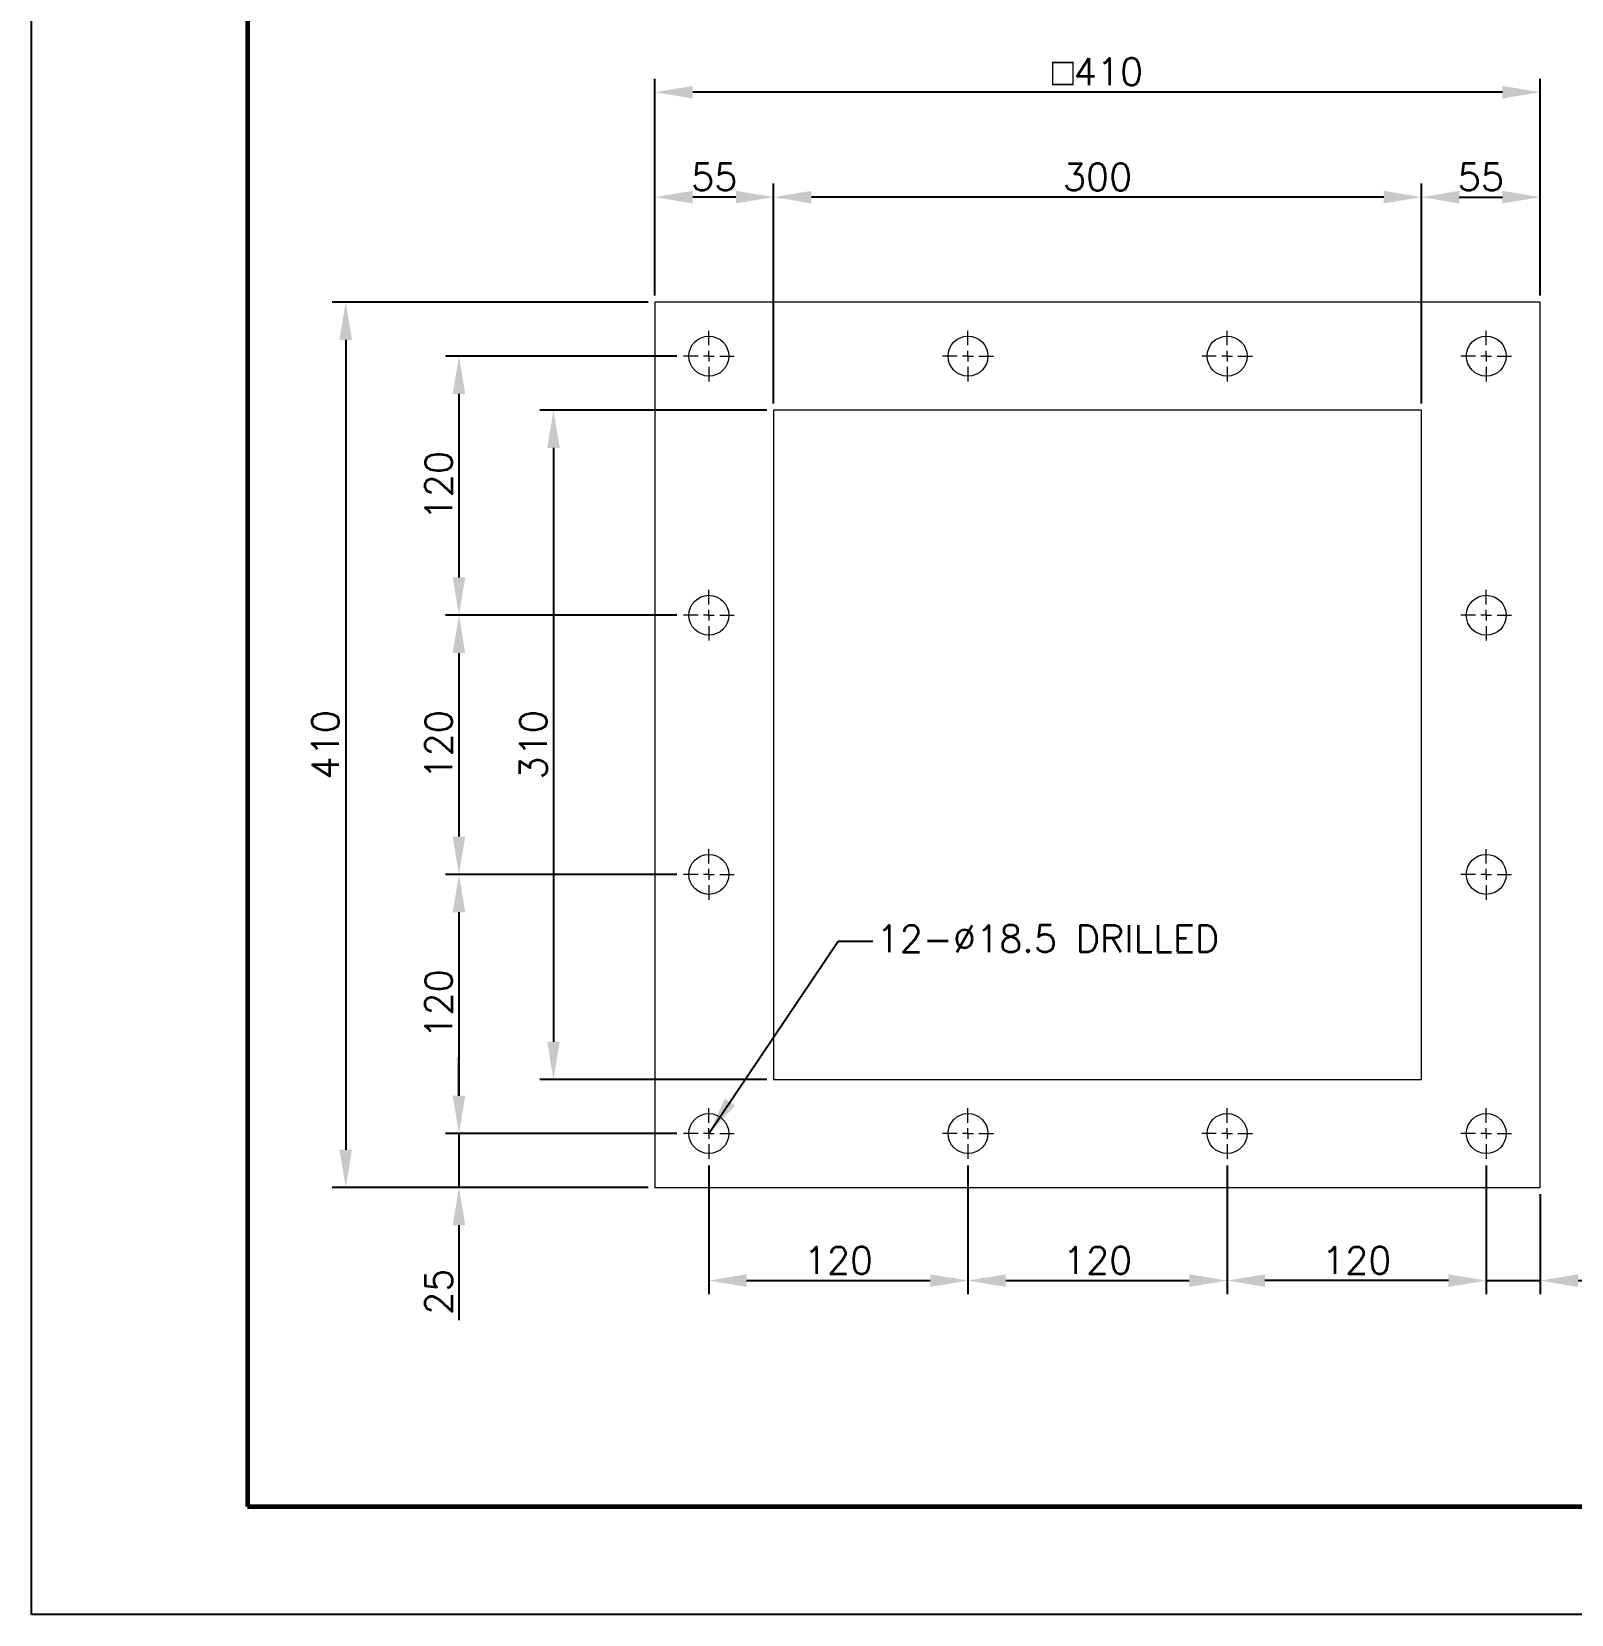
# Model space of a CAD drawing. Header units: millimetres. Extents: x -9396 to 24219, y -4763 to 12641.
# Drawn here: x -274 to 439, y -1075 to -342 of the extents above; entities that cross this region are included whole.
import ezdxf

# ---------------------------------------------------------------- set-up
doc = ezdxf.new("R2010")
doc.units = ezdxf.units.MM
doc.header["$LTSCALE"] = 1000
doc.header["$MEASUREMENT"] = 0
doc.header["$PDMODE"] = 1
doc.header["$PDSIZE"] = -1
doc.linetypes.add('SLD-Solid', pattern=[0])
doc.layers.add('dim', color=1, linetype='Continuous')
doc.layers.add('Frame-title', color=6, linetype='Continuous')
doc.styles.get("Standard").update_dxf_attribs({"font": 'romans.shx'})
doc.dimstyles.new('ISO-25', dxfattribs={"dimtxt": 2.5, "dimasz": 2.5, "dimexe": 1.25, "dimexo": 0.625, "dimtad": 1, "dimtxsty": 'Standard', "dimcen": 2.5, "dimadec": 0, "dimazin": 0, "dimtfac": 1, "dimtmove": 0, "dimatfit": 3, "dimfxl": 0, "dimarcsym": 0})

# ---------------------------------------------------------------- blocks, each defined once
blk = doc.blocks.new('*D52')
at = {"linetype": 'SLD-Solid', "lineweight": -2}
for p, q in [((14.56, -464.37), (14.56, -364.05)), ((424.56, -464.37), (424.56, -364.05)), ((407.06, -370.3), (32.06, -370.3))]:
    blk.add_line(p, q, dxfattribs=at)
at = {"linetype": 'SLD-Solid'}
for points in [[(32.06, -367.38), (32.06, -373.21), (14.56, -370.3)], [(407.06, -367.38), (407.06, -373.21), (424.56, -370.3)]]:
    blk.add_solid(points, dxfattribs=at)
at = {"layer": 'Defpoints', "color": 0, "linetype": 'SLD-Solid'}
for p in [(14.56, -370.3), (14.56, -467.5), (424.56, -467.5)]:
    blk.add_point(p, dxfattribs=at)
at = {"color": 7, "linetype": 'SLD-Solid', "lineweight": 0, "insert": (219.56, -354.54), "char_height": 12.5, "attachment_point": 2}
blk.add_mtext('{\\fGDT;o}410', dxfattribs=at)
blk = doc.blocks.new('_DotSmall')
at = {"layer": 'dim', "color": 0, "const_width": 0.5}
blk.add_lwpolyline([(-0.0625, 0, 1), (0.0625, 0, 1)], format="xyb", close=True, dxfattribs=at)
blk = doc.blocks.new('*D53')
at = {"linetype": 'SLD-Solid', "lineweight": -2}
for p, q in [((69.56, -514.37), (69.56, -412.63)), ((369.56, -514.37), (369.56, -412.63)), ((352.06, -418.88), (87.06, -418.88))]:
    blk.add_line(p, q, dxfattribs=at)
at = {"linetype": 'SLD-Solid'}
for points in [[(87.06, -415.97), (87.06, -421.8), (69.56, -418.88)], [(352.06, -415.97), (352.06, -421.8), (369.56, -418.88)]]:
    blk.add_solid(points, dxfattribs=at)
at = {"layer": 'Defpoints', "color": 0, "linetype": 'SLD-Solid'}
for p in [(69.56, -418.88), (69.56, -517.5), (369.56, -517.5)]:
    blk.add_point(p, dxfattribs=at)
at = {"color": 7, "linetype": 'SLD-Solid', "lineweight": 0, "insert": (219.56, -403.26), "char_height": 12.5, "attachment_point": 2}
blk.add_mtext('300', dxfattribs=at)
blk = doc.blocks.new('*D54')
at = {"linetype": 'SLD-Solid', "lineweight": -2}
for p, q in [((66.44, -517.5), (-38.65, -517.5)), ((-32.4, -535), (-32.4, -810)), ((66.44, -827.5), (-38.65, -827.5))]:
    blk.add_line(p, q, dxfattribs=at)
at = {"linetype": 'SLD-Solid'}
for points in [[(-35.31, -535), (-29.48, -535), (-32.4, -517.5)], [(-35.31, -810), (-29.48, -810), (-32.4, -827.5)]]:
    blk.add_solid(points, dxfattribs=at)
at = {"layer": 'Defpoints', "color": 0, "linetype": 'SLD-Solid'}
for p in [(69.56, -517.5), (-32.4, -827.5), (69.56, -827.5)]:
    blk.add_point(p, dxfattribs=at)
at = {"color": 7, "linetype": 'SLD-Solid', "lineweight": 0, "insert": (-48.02, -672.5), "char_height": 12.5, "attachment_point": 2, "rotation": 90}
blk.add_mtext('310', dxfattribs=at)
blk = doc.blocks.new('*D55')
at = {"linetype": 'SLD-Solid', "lineweight": -2}
for p, q in [((399.56, -867.37), (399.56, -926.84)), ((424.56, -880.62), (424.56, -926.84)), ((382.06, -920.59), (364.56, -920.59)), ((399.56, -920.59), (424.56, -920.59)), ((442.06, -920.59), (486.05, -920.59))]:
    blk.add_line(p, q, dxfattribs=at)
at = {"linetype": 'SLD-Solid'}
for points in [[(382.06, -917.68), (382.06, -923.51), (399.56, -920.59)], [(442.06, -917.68), (442.06, -923.51), (424.56, -920.59)]]:
    blk.add_solid(points, dxfattribs=at)
at = {"layer": 'Defpoints', "color": 0, "linetype": 'SLD-Solid'}
for p in [(399.56, -864.25), (424.56, -877.5), (399.56, -920.59)]:
    blk.add_point(p, dxfattribs=at)
at = {"color": 7, "linetype": 'SLD-Solid', "lineweight": 0, "insert": (472.81, -904.97), "char_height": 12.5, "attachment_point": 2}
blk.add_mtext('25', dxfattribs=at)
blk = doc.blocks.new('*D56')
at = {"linetype": 'SLD-Solid', "lineweight": -2}
for p, q in [((-76.17, -835), (-76.17, -817.5)), ((24.69, -852.5), (-82.42, -852.5)), ((-76.17, -852.5), (-76.17, -877.5)), ((11.44, -877.5), (-82.42, -877.5)), ((-76.17, -895), (-76.17, -938.99))]:
    blk.add_line(p, q, dxfattribs=at)
at = {"linetype": 'SLD-Solid'}
for points in [[(-79.09, -835), (-73.26, -835), (-76.17, -852.5)], [(-79.09, -895), (-73.26, -895), (-76.17, -877.5)]]:
    blk.add_solid(points, dxfattribs=at)
at = {"layer": 'Defpoints', "color": 0, "linetype": 'SLD-Solid'}
for p in [(27.81, -852.5), (-76.17, -877.5), (14.56, -877.5)]:
    blk.add_point(p, dxfattribs=at)
at = {"color": 7, "linetype": 'SLD-Solid', "lineweight": 0, "insert": (-91.8, -925.74), "char_height": 12.5, "attachment_point": 2, "rotation": 90}
blk.add_mtext('25', dxfattribs=at)
blk = doc.blocks.new('*D57')
at = {"linetype": 'SLD-Solid', "lineweight": -2}
for p, q in [((279.56, -867.37), (279.56, -926.84)), ((399.56, -867.37), (399.56, -926.84)), ((382.06, -920.59), (297.06, -920.59))]:
    blk.add_line(p, q, dxfattribs=at)
at = {"linetype": 'SLD-Solid'}
for points in [[(297.06, -917.68), (297.06, -923.51), (279.56, -920.59)], [(382.06, -917.68), (382.06, -923.51), (399.56, -920.59)]]:
    blk.add_solid(points, dxfattribs=at)
at = {"layer": 'Defpoints', "color": 0, "linetype": 'SLD-Solid'}
for p in [(279.56, -864.25), (399.56, -864.25), (279.56, -920.59)]:
    blk.add_point(p, dxfattribs=at)
at = {"color": 7, "linetype": 'SLD-Solid', "lineweight": 0, "insert": (339.56, -904.97), "char_height": 12.5, "attachment_point": 2}
blk.add_mtext('120', dxfattribs=at)
blk = doc.blocks.new('*D58')
at = {"linetype": 'SLD-Solid', "lineweight": -2}
for p, q in [((159.56, -867.37), (159.56, -926.84)), ((279.56, -867.37), (279.56, -926.84)), ((177.06, -920.59), (262.06, -920.59))]:
    blk.add_line(p, q, dxfattribs=at)
at = {"linetype": 'SLD-Solid'}
for points in [[(177.06, -917.68), (177.06, -923.51), (159.56, -920.59)], [(262.06, -917.68), (262.06, -923.51), (279.56, -920.59)]]:
    blk.add_solid(points, dxfattribs=at)
at = {"layer": 'Defpoints', "color": 0, "linetype": 'SLD-Solid'}
for p in [(159.56, -864.25), (279.56, -864.25), (279.56, -920.59)]:
    blk.add_point(p, dxfattribs=at)
at = {"color": 7, "linetype": 'SLD-Solid', "lineweight": 0, "insert": (219.56, -904.97), "char_height": 12.5, "attachment_point": 2}
blk.add_mtext('120', dxfattribs=at)
blk = doc.blocks.new('*D59')
at = {"linetype": 'SLD-Solid', "lineweight": -2}
for p, q in [((39.56, -867.37), (39.56, -926.84)), ((159.56, -867.37), (159.56, -926.84)), ((57.06, -920.59), (142.06, -920.59))]:
    blk.add_line(p, q, dxfattribs=at)
at = {"linetype": 'SLD-Solid'}
for points in [[(57.06, -917.68), (57.06, -923.51), (39.56, -920.59)], [(142.06, -917.68), (142.06, -923.51), (159.56, -920.59)]]:
    blk.add_solid(points, dxfattribs=at)
at = {"layer": 'Defpoints', "color": 0, "linetype": 'SLD-Solid'}
for p in [(39.56, -864.25), (159.56, -864.25), (159.56, -920.59)]:
    blk.add_point(p, dxfattribs=at)
at = {"color": 7, "linetype": 'SLD-Solid', "lineweight": 0, "insert": (99.56, -904.97), "char_height": 12.5, "attachment_point": 2}
blk.add_mtext('120', dxfattribs=at)
blk = doc.blocks.new('*D60')
at = {"linetype": 'SLD-Solid', "lineweight": -2}
for p, q in [((24.69, -732.5), (-82.42, -732.5)), ((-76.17, -750), (-76.17, -835)), ((24.69, -852.5), (-82.42, -852.5))]:
    blk.add_line(p, q, dxfattribs=at)
at = {"linetype": 'SLD-Solid'}
for points in [[(-79.09, -750), (-73.26, -750), (-76.17, -732.5)], [(-79.09, -835), (-73.26, -835), (-76.17, -852.5)]]:
    blk.add_solid(points, dxfattribs=at)
at = {"layer": 'Defpoints', "color": 0, "linetype": 'SLD-Solid'}
for p in [(27.81, -732.5), (-76.17, -852.5), (27.81, -852.5)]:
    blk.add_point(p, dxfattribs=at)
at = {"color": 7, "linetype": 'SLD-Solid', "lineweight": 0, "insert": (-91.8, -792.5), "char_height": 12.5, "attachment_point": 2, "rotation": 90}
blk.add_mtext('120', dxfattribs=at)
blk = doc.blocks.new('*D61')
at = {"linetype": 'SLD-Solid', "lineweight": -2}
for p, q in [((24.69, -612.5), (-82.42, -612.5)), ((-76.17, -630), (-76.17, -715)), ((24.69, -732.5), (-82.42, -732.5))]:
    blk.add_line(p, q, dxfattribs=at)
at = {"linetype": 'SLD-Solid'}
for points in [[(-79.09, -630), (-73.26, -630), (-76.17, -612.5)], [(-79.09, -715), (-73.26, -715), (-76.17, -732.5)]]:
    blk.add_solid(points, dxfattribs=at)
at = {"layer": 'Defpoints', "color": 0, "linetype": 'SLD-Solid'}
for p in [(27.81, -612.5), (-76.17, -732.5), (27.81, -732.5)]:
    blk.add_point(p, dxfattribs=at)
at = {"color": 7, "linetype": 'SLD-Solid', "lineweight": 0, "insert": (-91.8, -672.5), "char_height": 12.5, "attachment_point": 2, "rotation": 90}
blk.add_mtext('120', dxfattribs=at)
blk = doc.blocks.new('*D62')
at = {"linetype": 'SLD-Solid', "lineweight": -2}
for p, q in [((24.69, -492.5), (-82.42, -492.5)), ((-76.17, -510), (-76.17, -595)), ((24.69, -612.5), (-82.42, -612.5))]:
    blk.add_line(p, q, dxfattribs=at)
at = {"linetype": 'SLD-Solid'}
for points in [[(-79.09, -510), (-73.26, -510), (-76.17, -492.5)], [(-79.09, -595), (-73.26, -595), (-76.17, -612.5)]]:
    blk.add_solid(points, dxfattribs=at)
at = {"layer": 'Defpoints', "color": 0, "linetype": 'SLD-Solid'}
for p in [(27.81, -492.5), (-76.17, -612.5), (27.81, -612.5)]:
    blk.add_point(p, dxfattribs=at)
at = {"color": 7, "linetype": 'SLD-Solid', "lineweight": 0, "insert": (-91.8, -552.5), "char_height": 12.5, "attachment_point": 2, "rotation": 90}
blk.add_mtext('120', dxfattribs=at)
blk = doc.blocks.new('SW_CENTERMARKSYMBOL_32')
at = {"color": 0, "linetype": 'SLD-Solid', "lineweight": 0}
for p, q in [((0, 1), (0, 2.35)), ((-1, 0), (-2.35, 0)), ((0, 0), (-0.5, 0)), ((0, 0), (0, 0.5)), ((0, 0), (0, -0.5)), ((0, 0), (0.5, 0)), ((1, 0), (2.35, 0)), ((0, -1), (0, -2.35))]:
    blk.add_line(p, q, dxfattribs=at)
blk = doc.blocks.new('SW_CENTERMARKSYMBOL_33')
at = {"color": 0, "linetype": 'SLD-Solid', "lineweight": 0}
for p, q in [((0, 1), (0, 2.35)), ((-1, 0), (-2.35, 0)), ((0, 0), (-0.5, 0)), ((0, 0), (0, 0.5)), ((0, 0), (0, -0.5)), ((0, 0), (0.5, 0)), ((1, 0), (2.35, 0)), ((0, -1), (0, -2.35))]:
    blk.add_line(p, q, dxfattribs=at)
blk = doc.blocks.new('SW_CENTERMARKSYMBOL_34')
at = {"color": 0, "linetype": 'SLD-Solid', "lineweight": 0}
for p, q in [((0, 1), (0, 2.35)), ((-1, 0), (-2.35, 0)), ((0, 0), (-0.5, 0)), ((0, 0), (0, 0.5)), ((0, 0), (0, -0.5)), ((0, 0), (0.5, 0)), ((1, 0), (2.35, 0)), ((0, -1), (0, -2.35))]:
    blk.add_line(p, q, dxfattribs=at)
blk = doc.blocks.new('SW_CENTERMARKSYMBOL_35')
at = {"color": 0, "linetype": 'SLD-Solid', "lineweight": 0}
for p, q in [((0, 1), (0, 2.35)), ((-1, 0), (-2.35, 0)), ((0, 0), (-0.5, 0)), ((0, 0), (0, 0.5)), ((0, 0), (0, -0.5)), ((0, 0), (0.5, 0)), ((1, 0), (2.35, 0)), ((0, -1), (0, -2.35))]:
    blk.add_line(p, q, dxfattribs=at)
blk = doc.blocks.new('SW_CENTERMARKSYMBOL_36')
at = {"color": 0, "linetype": 'SLD-Solid', "lineweight": 0}
for p, q in [((0, 1), (0, 2.35)), ((-1, 0), (-2.35, 0)), ((0, 0), (-0.5, 0)), ((0, 0), (0, 0.5)), ((0, 0), (0, -0.5)), ((0, 0), (0.5, 0)), ((1, 0), (2.35, 0)), ((0, -1), (0, -2.35))]:
    blk.add_line(p, q, dxfattribs=at)
blk = doc.blocks.new('SW_CENTERMARKSYMBOL_37')
at = {"color": 0, "linetype": 'SLD-Solid', "lineweight": 0}
for p, q in [((0, 1), (0, 2.35)), ((-1, 0), (-2.35, 0)), ((0, 0), (-0.5, 0)), ((0, 0), (0, 0.5)), ((0, 0), (0, -0.5)), ((0, 0), (0.5, 0)), ((1, 0), (2.35, 0)), ((0, -1), (0, -2.35))]:
    blk.add_line(p, q, dxfattribs=at)
blk = doc.blocks.new('SW_CENTERMARKSYMBOL_38')
at = {"color": 0, "linetype": 'SLD-Solid', "lineweight": 0}
for p, q in [((0, 1), (0, 2.35)), ((-1, 0), (-2.35, 0)), ((0, 0), (-0.5, 0)), ((0, 0), (0, 0.5)), ((0, 0), (0, -0.5)), ((0, 0), (0.5, 0)), ((1, 0), (2.35, 0)), ((0, -1), (0, -2.35))]:
    blk.add_line(p, q, dxfattribs=at)
blk = doc.blocks.new('SW_CENTERMARKSYMBOL_39')
at = {"color": 0, "linetype": 'SLD-Solid', "lineweight": 0}
for p, q in [((0, 1), (0, 2.35)), ((-1, 0), (-2.35, 0)), ((0, 0), (-0.5, 0)), ((0, 0), (0, 0.5)), ((0, 0), (0, -0.5)), ((0, 0), (0.5, 0)), ((1, 0), (2.35, 0)), ((0, -1), (0, -2.35))]:
    blk.add_line(p, q, dxfattribs=at)
blk = doc.blocks.new('SW_CENTERMARKSYMBOL_40')
at = {"color": 0, "linetype": 'SLD-Solid', "lineweight": 0}
for p, q in [((0, 1), (0, 2.35)), ((-1, 0), (-2.35, 0)), ((0, 0), (-0.5, 0)), ((0, 0), (0, 0.5)), ((0, 0), (0, -0.5)), ((0, 0), (0.5, 0)), ((1, 0), (2.35, 0)), ((0, -1), (0, -2.35))]:
    blk.add_line(p, q, dxfattribs=at)
blk = doc.blocks.new('SW_CENTERMARKSYMBOL_41')
at = {"color": 0, "linetype": 'SLD-Solid', "lineweight": 0}
for p, q in [((0, 1), (0, 2.35)), ((-1, 0), (-2.35, 0)), ((0, 0), (-0.5, 0)), ((0, 0), (0, 0.5)), ((0, 0), (0, -0.5)), ((0, 0), (0.5, 0)), ((1, 0), (2.35, 0)), ((0, -1), (0, -2.35))]:
    blk.add_line(p, q, dxfattribs=at)
blk = doc.blocks.new('SW_CENTERMARKSYMBOL_42')
at = {"color": 0, "linetype": 'SLD-Solid', "lineweight": 0}
for p, q in [((0, 1), (0, 2.35)), ((-1, 0), (-2.35, 0)), ((0, 0), (-0.5, 0)), ((0, 0), (0, 0.5)), ((0, 0), (0, -0.5)), ((0, 0), (0.5, 0)), ((1, 0), (2.35, 0)), ((0, -1), (0, -2.35))]:
    blk.add_line(p, q, dxfattribs=at)
blk = doc.blocks.new('SW_CENTERMARKSYMBOL_43')
at = {"color": 0, "linetype": 'SLD-Solid', "lineweight": 0}
for p, q in [((0, 1), (0, 2.35)), ((-1, 0), (-2.35, 0)), ((0, 0), (-0.5, 0)), ((0, 0), (0, 0.5)), ((0, 0), (0, -0.5)), ((0, 0), (0.5, 0)), ((1, 0), (2.35, 0)), ((0, -1), (0, -2.35))]:
    blk.add_line(p, q, dxfattribs=at)
blk = doc.blocks.new('*D63')
at = {"linetype": 'SLD-Solid', "lineweight": -2}
for p, q in [((11.44, -467.5), (-134.86, -467.5)), ((-128.61, -485), (-128.61, -860)), ((11.44, -877.5), (-134.86, -877.5))]:
    blk.add_line(p, q, dxfattribs=at)
at = {"linetype": 'SLD-Solid'}
for points in [[(-131.53, -485), (-125.7, -485), (-128.61, -467.5)], [(-131.53, -860), (-125.7, -860), (-128.61, -877.5)]]:
    blk.add_solid(points, dxfattribs=at)
at = {"layer": 'Defpoints', "color": 0, "linetype": 'SLD-Solid'}
for p in [(14.56, -467.5), (-128.61, -877.5), (14.56, -877.5)]:
    blk.add_point(p, dxfattribs=at)
at = {"color": 7, "linetype": 'SLD-Solid', "lineweight": 0, "insert": (-137.99, -672.5), "char_height": 12.5, "attachment_point": 5, "rotation": 90}
blk.add_mtext('410', dxfattribs=at)
blk = doc.blocks.new('*D64')
at = {"linetype": 'SLD-Solid', "lineweight": -2}
for p, q in [((369.56, -464.37), (369.56, -412.63)), ((424.56, -464.37), (424.56, -412.63)), ((387.06, -418.88), (407.06, -418.88))]:
    blk.add_line(p, q, dxfattribs=at)
at = {"linetype": 'SLD-Solid'}
for points in [[(387.06, -415.97), (387.06, -421.8), (369.56, -418.88)], [(407.06, -415.97), (407.06, -421.8), (424.56, -418.88)]]:
    blk.add_solid(points, dxfattribs=at)
at = {"layer": 'Defpoints', "color": 0, "linetype": 'SLD-Solid'}
for p in [(424.56, -418.88), (369.56, -467.5), (424.56, -467.5)]:
    blk.add_point(p, dxfattribs=at)
at = {"color": 7, "linetype": 'SLD-Solid', "lineweight": 0, "insert": (397.06, -409.51), "char_height": 12.5, "attachment_point": 5}
blk.add_mtext('55', dxfattribs=at)
blk = doc.blocks.new('*D65')
at = {"linetype": 'SLD-Solid', "lineweight": -2}
for p, q in [((14.56, -464.37), (14.56, -412.63)), ((69.56, -464.37), (69.56, -412.63)), ((52.06, -418.88), (32.06, -418.88))]:
    blk.add_line(p, q, dxfattribs=at)
at = {"linetype": 'SLD-Solid'}
for points in [[(32.06, -415.97), (32.06, -421.8), (14.56, -418.88)], [(52.06, -415.97), (52.06, -421.8), (69.56, -418.88)]]:
    blk.add_solid(points, dxfattribs=at)
at = {"layer": 'Defpoints', "color": 0, "linetype": 'SLD-Solid'}
for p in [(14.56, -418.88), (14.56, -467.5), (69.56, -467.5)]:
    blk.add_point(p, dxfattribs=at)
at = {"color": 7, "linetype": 'SLD-Solid', "lineweight": 0, "insert": (42.06, -409.51), "char_height": 12.5, "attachment_point": 5}
blk.add_mtext('55', dxfattribs=at)

msp = doc.modelspace()

# ---------------------------------------------------------------- linework, layer by layer
at = {"color": 7, "linetype": 'SLD-Solid', "lineweight": 15}
for p, q in [((14.56, -467.5), (14.56, -877.5)), ((424.56, -467.5), (14.56, -467.5)), ((424.56, -877.5), (424.56, -467.5)), ((369.56, -517.5), (69.56, -517.5)), ((69.56, -517.5), (69.56, -827.5)), ((369.56, -827.5), (369.56, -517.5)), ((69.56, -827.5), (369.56, -827.5)), ((14.56, -877.5), (424.56, -877.5))]:
    msp.add_line(p, q, dxfattribs=at)
for centre in [(39.56, -492.5), (159.56, -492.5), (279.56, -492.5), (399.56, -492.5), (39.56, -612.5), (399.56, -612.5), (39.56, -732.5), (399.56, -732.5), (39.56, -852.5), (159.56, -852.5), (279.56, -852.5), (399.56, -852.5)]:
    msp.add_circle(centre, 9.25, dxfattribs=at)
at = {"layer": 'Frame-title', "color": 179}
for p, q in [((-274.06, -1075.15), (-274.06, 409.56)), ((1825.54, -1075.15), (-274.06, -1075.15))]:
    msp.add_line(p, q, dxfattribs=at)
at = {"layer": 'Frame-title', "lineweight": 60}
for p, q in [((-174.08, 359.57), (-174.08, -1025.16)), ((-174.08, -1025.16), (1725.56, -1025.16))]:
    msp.add_line(p, q, dxfattribs=at)

# ---------------------------------------------------------------- block references
at = {"color": 7, "linetype": 'Continuous', "lineweight": 0, "xscale": 5, "yscale": 5, "zscale": 5}
for name, p in [('SW_CENTERMARKSYMBOL_32', (39.56, -492.5)), ('SW_CENTERMARKSYMBOL_33', (159.56, -492.5)), ('SW_CENTERMARKSYMBOL_35', (279.56, -492.5)), ('SW_CENTERMARKSYMBOL_34', (399.56, -492.5)), ('SW_CENTERMARKSYMBOL_42', (39.56, -612.5)), ('SW_CENTERMARKSYMBOL_43', (399.56, -612.5)), ('SW_CENTERMARKSYMBOL_38', (39.56, -732.5)), ('SW_CENTERMARKSYMBOL_39', (399.56, -732.5)), ('SW_CENTERMARKSYMBOL_41', (39.56, -852.5)), ('SW_CENTERMARKSYMBOL_40', (159.56, -852.5)), ('SW_CENTERMARKSYMBOL_37', (279.56, -852.5)), ('SW_CENTERMARKSYMBOL_36', (399.56, -852.5))]:
    msp.add_blockref(name, p, dxfattribs=at)

# ---------------------------------------------------------------- texts
at = {"layer": 'dim', "color": 7, "ltscale": 5, "insert": (196.52, -762.32), "char_height": 12.5, "attachment_point": 5}
msp.add_mtext('12-%%C18.5 DRILLED', dxfattribs=at)

# ---------------------------------------------------------------- dimensions: what is measured, and where the dimension line sits
at = {"color": 7, "linetype": 'SLD-Solid', "lineweight": 0}
dim = msp.add_linear_dim(base=(14.56, -370.3), p1=(424.56, -467.5), p2=(14.56, -467.5), text='{\\fGDT;o}<>', dimstyle='ISO-25', override={"dimscale": 5, "dimasz": 3.5, "dimdec": 0, "dimdsep": 46, "dimclrd": 256, "dimclre": 256, "dimclrt": 7, "dimadec": 2, "dimldrblk": 'DotSmall'}, dxfattribs=at)
dim.commit()
dim.dimension.update_dxf_attribs({"geometry": '*D52', "text_midpoint": (219.56, -370.3), "dimtype": 160})
for base, p1, p2, angle, picture, middle in [((14.56, -418.88), (69.56, -467.5), (14.56, -467.5), 180, '*D65', (42.06, -409.51)), ((-128.61, -877.5), (14.56, -467.5), (14.56, -877.5), 90, '*D63', (-137.99, -672.5))]:
    dim = msp.add_linear_dim(base=base, p1=p1, p2=p2, angle=angle, dimstyle='ISO-25', override={"dimscale": 5, "dimasz": 3.5, "dimdec": 0, "dimdsep": 46, "dimclrd": 256, "dimclre": 256, "dimclrt": 7, "dimadec": 2, "dimldrblk": 'DotSmall'}, dxfattribs=at)
    dim.commit()
    dim.dimension.update_dxf_attribs({"geometry": picture, "text_midpoint": middle})
dim = msp.add_linear_dim(base=(424.56, -418.88), p1=(369.56, -467.5), p2=(424.56, -467.5), dimstyle='ISO-25', override={"dimscale": 5, "dimasz": 3.5, "dimdec": 0, "dimdsep": 46, "dimclrd": 256, "dimclre": 256, "dimclrt": 7, "dimadec": 2, "dimldrblk": 'DotSmall'}, dxfattribs=at)
dim.commit()
dim.dimension.update_dxf_attribs({"geometry": '*D64', "text_midpoint": (397.06, -409.51)})
for base, p1, p2, picture, middle in [((69.56, -418.88), (369.56, -517.5), (69.56, -517.5), '*D53', (219.56, -418.88)), ((159.56, -920.59), (39.56, -864.25), (159.56, -864.25), '*D59', (99.56, -920.59)), ((279.56, -920.59), (159.56, -864.25), (279.56, -864.25), '*D58', (219.56, -920.59)), ((279.56, -920.59), (399.56, -864.25), (279.56, -864.25), '*D57', (339.56, -920.59)), ((399.56, -920.59), (424.56, -877.5), (399.56, -864.25), '*D55', (472.81, -920.59))]:
    dim = msp.add_linear_dim(base=base, p1=p1, p2=p2, dimstyle='ISO-25', override={"dimscale": 5, "dimasz": 3.5, "dimdec": 0, "dimdsep": 46, "dimclrd": 256, "dimclre": 256, "dimclrt": 7, "dimadec": 2, "dimldrblk": 'DotSmall'}, dxfattribs=at)
    dim.commit()
    dim.dimension.update_dxf_attribs({"geometry": picture, "text_midpoint": middle, "dimtype": 160})
for base, p1, p2, picture, middle in [((-76.17, -612.5), (27.81, -492.5), (27.81, -612.5), '*D62', (-76.17, -552.5)), ((-32.4, -827.5), (69.56, -517.5), (69.56, -827.5), '*D54', (-32.4, -672.5)), ((-76.17, -732.5), (27.81, -612.5), (27.81, -732.5), '*D61', (-76.17, -672.5)), ((-76.17, -852.5), (27.81, -732.5), (27.81, -852.5), '*D60', (-76.17, -792.5)), ((-76.17, -877.5), (27.81, -852.5), (14.56, -877.5), '*D56', (-76.17, -925.74))]:
    dim = msp.add_linear_dim(base=base, p1=p1, p2=p2, angle=90, dimstyle='ISO-25', override={"dimscale": 5, "dimasz": 3.5, "dimdec": 0, "dimdsep": 46, "dimclrd": 256, "dimclre": 256, "dimclrt": 7, "dimadec": 2, "dimldrblk": 'DotSmall'}, dxfattribs=at)
    dim.commit()
    dim.dimension.update_dxf_attribs({"geometry": picture, "text_midpoint": middle, "dimtype": 160})

# ---------------------------------------------------------------- leaders
msp.add_leader([(39.56, -852.5), (99.46, -763.46), (115.48, -763.46)], dimstyle='ISO-25', override={"dimscale": 5, "dimasz": 3.5, "dimdec": 0, "dimdsep": 46, "dimclrd": 256, "dimclre": 256, "dimclrt": 7, "dimadec": 2}, dxfattribs=at)

doc.saveas('drawing.dxf')
